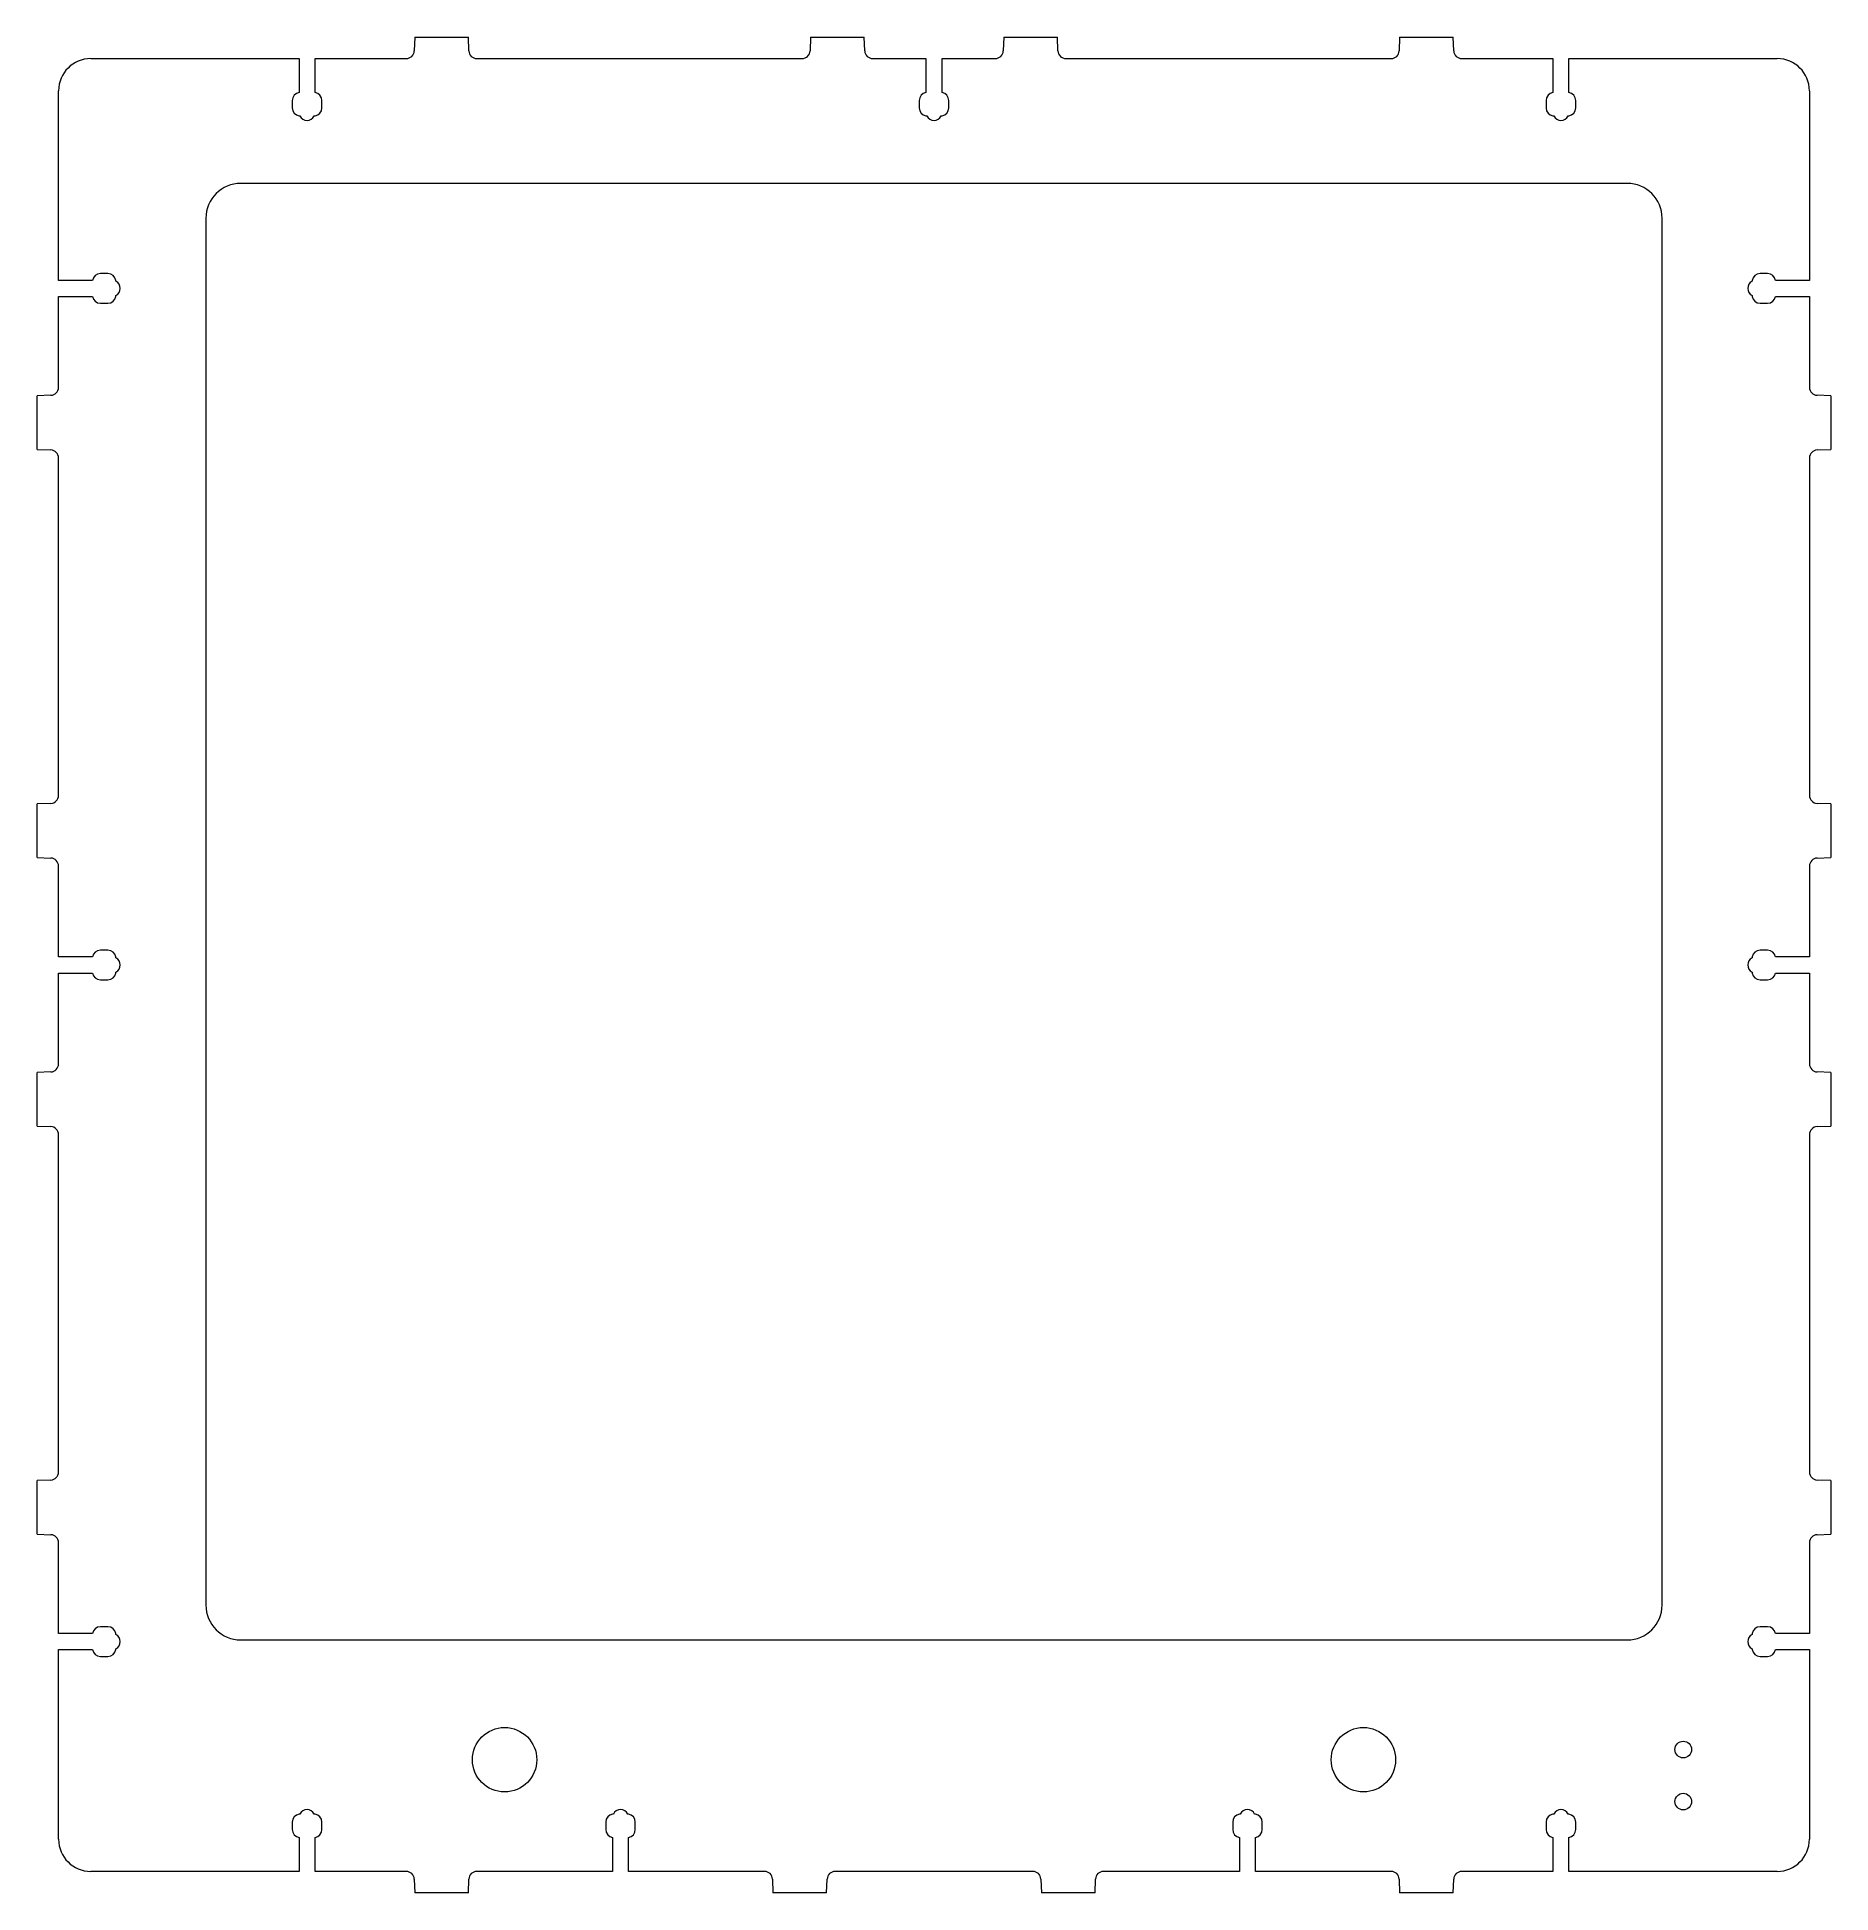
# Model space of a CAD drawing. Header units: millimetres. Extents: x -167 to 167, y -173 to 173.
import ezdxf

# ---------------------------------------------------------------- set-up
doc = ezdxf.new("R2010")
doc.units = ezdxf.units.MM

msp = doc.modelspace()

# ---------------------------------------------------------------- linework, layer by layer
at = {"color": 7, "linetype": 'Continuous', "lineweight": 15}
for p, q in [((-96.75, 172.8), (-96.84, 170.25)), ((-96.75, 172.8), (-86.75, 172.8)), ((-86.66, 170.25), (-86.75, 172.8)), ((-23, 172.8), (-23.09, 170.25)), ((-23, 172.8), (-13, 172.8)), ((-12.91, 170.25), (-13, 172.8)), ((13, 172.8), (12.91, 170.25)), ((13, 172.8), (23, 172.8)), ((23.09, 170.25), (23, 172.8)), ((86.75, 172.8), (86.66, 170.25)), ((86.75, 172.8), (96.75, 172.8)), ((96.84, 170.25), (96.75, 172.8)), ((-157.1, 168.8), (-118.3, 168.8)), ((-118.3, 168.8), (-118.3, 162.48)), ((-115.3, 162.48), (-115.3, 168.8)), ((-115.3, 168.8), (-98.34, 168.8)), ((-85.16, 168.8), (-24.59, 168.8)), ((-11.41, 168.8), (-1.5, 168.8)), ((-1.5, 168.8), (-1.5, 162.48)), ((1.5, 162.48), (1.5, 168.8)), ((1.5, 168.8), (11.41, 168.8)), ((24.59, 168.8), (85.16, 168.8)), ((98.34, 168.8), (115.3, 168.8)), ((115.3, 168.8), (115.3, 162.48)), ((118.3, 162.48), (118.3, 168.8)), ((118.3, 168.8), (157.1, 168.8)), ((-163.1, 127.5), (-163.1, 162.8)), ((163.1, 162.8), (163.1, 127.5)), ((-119.55, 161), (-119.55, 159.6)), ((-114.05, 159.6), (-114.05, 161)), ((-2.75, 161), (-2.75, 159.6)), ((2.75, 159.6), (2.75, 161)), ((114.05, 161), (114.05, 159.6)), ((119.55, 159.6), (119.55, 161)), ((-118.3, 158.12), (-118.14, 158.12)), ((-115.46, 158.12), (-115.3, 158.12)), ((-1.5, 158.12), (-1.34, 158.12)), ((1.34, 158.12), (1.5, 158.12)), ((115.3, 158.12), (115.46, 158.12)), ((118.14, 158.12), (118.3, 158.12)), ((129.15, 145.56), (-129.15, 145.56)), ((-135.65, 139.06), (-135.65, -119.19)), ((135.65, -119.19), (135.65, 139.06)), ((-153.9, 128.75), (-155.3, 128.75)), ((155.3, 128.75), (153.9, 128.75)), ((-156.78, 127.5), (-163.1, 127.5)), ((-163.1, 107.59), (-163.1, 124.5)), ((-163.1, 124.5), (-156.78, 124.5)), ((-152.42, 127.34), (-152.42, 127.5)), ((-152.42, 124.5), (-152.42, 124.66)), ((152.42, 127.5), (152.42, 127.34)), ((152.42, 124.66), (152.42, 124.5)), ((163.1, 127.5), (156.78, 127.5)), ((156.78, 124.5), (163.1, 124.5)), ((163.1, 124.5), (163.1, 107.59)), ((-155.3, 123.25), (-153.9, 123.25)), ((153.9, 123.25), (155.3, 123.25)), ((-164.55, 106.09), (-167.1, 106)), ((-167.1, 96), (-167.1, 106)), ((167.1, 106), (164.55, 106.09)), ((167.1, 106), (167.1, 96)), ((-167.1, 96), (-164.55, 95.91)), ((-163.1, 31.59), (-163.1, 94.41)), ((163.1, 94.41), (163.1, 31.59)), ((164.55, 95.91), (167.1, 96)), ((-164.55, 30.09), (-167.1, 30)), ((-167.1, 20), (-167.1, 30)), ((167.1, 30), (164.55, 30.09)), ((167.1, 30), (167.1, 20)), ((-167.1, 20), (-164.55, 19.91)), ((-163.1, 1.5), (-163.1, 18.41)), ((163.1, 18.41), (163.1, 1.5)), ((164.55, 19.91), (167.1, 20)), ((-156.78, 1.5), (-163.1, 1.5)), ((-153.9, 2.75), (-155.3, 2.75)), ((-152.42, 1.34), (-152.42, 1.5)), ((152.42, 1.5), (152.42, 1.34)), ((155.3, 2.75), (153.9, 2.75)), ((163.1, 1.5), (156.78, 1.5)), ((-163.1, -18.41), (-163.1, -1.5)), ((-163.1, -1.5), (-156.78, -1.5)), ((-155.3, -2.75), (-153.9, -2.75)), ((-152.42, -1.5), (-152.42, -1.34)), ((152.42, -1.34), (152.42, -1.5)), ((153.9, -2.75), (155.3, -2.75)), ((156.78, -1.5), (163.1, -1.5)), ((163.1, -1.5), (163.1, -18.41)), ((-164.55, -19.91), (-167.1, -20)), ((-167.1, -30), (-167.1, -20)), ((167.1, -20), (164.55, -19.91)), ((167.1, -20), (167.1, -30)), ((-167.1, -30), (-164.55, -30.09)), ((164.55, -30.09), (167.1, -30)), ((-163.1, -94.41), (-163.1, -31.59)), ((163.1, -31.59), (163.1, -94.41)), ((-164.55, -95.91), (-167.1, -96)), ((-167.1, -106), (-167.1, -96)), ((167.1, -96), (164.55, -95.91)), ((167.1, -96), (167.1, -106)), ((-167.1, -106), (-164.55, -106.09)), ((164.55, -106.09), (167.1, -106)), ((-163.1, -124.5), (-163.1, -107.59)), ((163.1, -107.59), (163.1, -124.5)), ((-153.9, -123.25), (-155.3, -123.25)), ((155.3, -123.25), (153.9, -123.25)), ((-156.78, -124.5), (-163.1, -124.5)), ((-163.1, -162.8), (-163.1, -127.5)), ((-163.1, -127.5), (-156.78, -127.5)), ((-152.42, -124.66), (-152.42, -124.5)), ((-152.42, -127.5), (-152.42, -127.34)), ((-129.15, -125.69), (129.15, -125.69)), ((152.42, -124.5), (152.42, -124.66)), ((152.42, -127.34), (152.42, -127.5)), ((163.1, -124.5), (156.78, -124.5)), ((156.78, -127.5), (163.1, -127.5)), ((163.1, -127.5), (163.1, -162.8)), ((-155.3, -128.75), (-153.9, -128.75)), ((153.9, -128.75), (155.3, -128.75)), ((-118.14, -158.12), (-118.3, -158.12)), ((-115.3, -158.12), (-115.46, -158.12)), ((-59.74, -158.12), (-59.9, -158.12)), ((-56.9, -158.12), (-57.06, -158.12)), ((57.06, -158.12), (56.9, -158.12)), ((59.9, -158.12), (59.74, -158.12)), ((115.46, -158.12), (115.3, -158.12)), ((118.3, -158.12), (118.14, -158.12)), ((-119.55, -159.6), (-119.55, -161)), ((-114.05, -161), (-114.05, -159.6)), ((-61.15, -159.6), (-61.15, -161)), ((-55.65, -161), (-55.65, -159.6)), ((55.65, -159.6), (55.65, -161)), ((61.15, -161), (61.15, -159.6)), ((114.05, -159.6), (114.05, -161)), ((119.55, -161), (119.55, -159.6)), ((-118.3, -162.48), (-118.3, -168.8)), ((-115.3, -168.8), (-115.3, -162.48)), ((-59.9, -162.48), (-59.9, -168.8)), ((-56.9, -168.8), (-56.9, -162.48)), ((56.9, -162.48), (56.9, -168.8)), ((59.9, -168.8), (59.9, -162.48)), ((115.3, -162.48), (115.3, -168.8)), ((118.3, -168.8), (118.3, -162.48)), ((-118.3, -168.8), (-157.1, -168.8)), ((-98.34, -168.8), (-115.3, -168.8)), ((-59.9, -168.8), (-85.16, -168.8)), ((-31.59, -168.8), (-56.9, -168.8)), ((18.41, -168.8), (-18.41, -168.8)), ((56.9, -168.8), (31.59, -168.8)), ((85.16, -168.8), (59.9, -168.8)), ((115.3, -168.8), (98.34, -168.8)), ((157.1, -168.8), (118.3, -168.8)), ((-96.84, -170.25), (-96.75, -172.8)), ((-86.75, -172.8), (-96.75, -172.8)), ((-86.75, -172.8), (-86.66, -170.25)), ((-30.09, -170.25), (-30, -172.8)), ((-20, -172.8), (-30, -172.8)), ((-20, -172.8), (-19.91, -170.25)), ((19.91, -170.25), (20, -172.8)), ((30, -172.8), (20, -172.8)), ((30, -172.8), (30.09, -170.25)), ((86.66, -170.25), (86.75, -172.8)), ((96.75, -172.8), (86.75, -172.8)), ((96.75, -172.8), (96.84, -170.25))]:
    msp.add_line(p, q, dxfattribs=at)
for centre, radius in [((-80, -148), 6), ((80, -148), 6), ((139.6, -146.1), 1.55), ((139.6, -155.8), 1.55)]:
    msp.add_circle(centre, radius, dxfattribs=at)
for centre, radius, start, end in [((-98.34, 170.3), 1.5, 270, 358), ((-85.16, 170.3), 1.5, 182, 270), ((-24.59, 170.3), 1.5, 270, 358), ((-11.41, 170.3), 1.5, 182, 270), ((11.41, 170.3), 1.5, 270, 358), ((24.59, 170.3), 1.5, 182, 270), ((85.16, 170.3), 1.5, 270, 358), ((98.34, 170.3), 1.5, 182, 270), ((-157.1, 162.8), 6, 90, 180), ((157.1, 162.8), 6, 0, 90), ((-118.05, 161), 1.5, 99.5941, 180), ((-115.55, 161), 1.5, 0, 80.4059), ((-1.25, 161), 1.5, 99.5941, 180), ((1.25, 161), 1.5, 0, 80.4059), ((115.55, 161), 1.5, 99.5941, 180), ((118.05, 161), 1.5, 0, 80.4059), ((-118.05, 159.6), 1.5, 180, 260.4059), ((-115.55, 159.6), 1.5, 279.5941, 0), ((-1.25, 159.6), 1.5, 180, 260.4059), ((1.25, 159.6), 1.5, 279.5941, 0), ((115.55, 159.6), 1.5, 180, 260.4059), ((118.05, 159.6), 1.5, 279.5941, 0), ((-116.8, 158.8), 1.5, 206.9158, 333.0842), ((0, 158.8), 1.5, 206.9158, 333.0842), ((116.8, 158.8), 1.5, 206.9158, 333.0842), ((-129.15, 139.06), 6.5, 90, 180), ((129.15, 139.06), 6.5, 0, 90), ((-155.3, 127.25), 1.5, 90, 170.4059), ((-153.9, 127.25), 1.5, 9.5941, 90), ((153.9, 127.25), 1.5, 90, 170.4059), ((155.3, 127.25), 1.5, 9.5941, 90), ((-155.3, 124.75), 1.5, 189.5941, 270), ((-153.9, 124.75), 1.5, 270, 350.4059), ((-153.1, 126), 1.5, 296.9158, 63.0842), ((153.1, 126), 1.5, 116.9158, 243.0842), ((153.9, 124.75), 1.5, 189.5941, 270), ((155.3, 124.75), 1.5, 270, 350.4059), ((-164.6, 107.59), 1.5, 272, 0), ((164.6, 107.59), 1.5, 180, 268), ((-164.6, 94.41), 1.5, 0, 88), ((164.6, 94.41), 1.5, 92, 180), ((-164.6, 31.59), 1.5, 272, 0), ((164.6, 31.59), 1.5, 180, 268), ((-164.6, 18.41), 1.5, 0, 88), ((164.6, 18.41), 1.5, 92, 180), ((-155.3, 1.25), 1.5, 90, 170.4059), ((-153.9, 1.25), 1.5, 9.5941, 90), ((-153.1, 0), 1.5, 296.9158, 63.0842), ((153.1, 0), 1.5, 116.9158, 243.0842), ((153.9, 1.25), 1.5, 90, 170.4059), ((155.3, 1.25), 1.5, 9.5941, 90), ((-155.3, -1.25), 1.5, 189.5941, 270), ((-153.9, -1.25), 1.5, 270, 350.4059), ((153.9, -1.25), 1.5, 189.5941, 270), ((155.3, -1.25), 1.5, 270, 350.4059), ((-164.6, -18.41), 1.5, 272, 0), ((164.6, -18.41), 1.5, 180, 268), ((-164.6, -31.59), 1.5, 0, 88), ((164.6, -31.59), 1.5, 92, 180), ((-164.6, -94.41), 1.5, 272, 0), ((164.6, -94.41), 1.5, 180, 268), ((-164.6, -107.59), 1.5, 0, 88), ((164.6, -107.59), 1.5, 92, 180), ((-129.15, -119.19), 6.5, 180, 270), ((129.15, -119.19), 6.5, 270, 0), ((-155.3, -124.75), 1.5, 90, 170.4059), ((-153.9, -124.75), 1.5, 9.5941, 90), ((153.9, -124.75), 1.5, 90, 170.4059), ((155.3, -124.75), 1.5, 9.5941, 90), ((-155.3, -127.25), 1.5, 189.5941, 270), ((-153.9, -127.25), 1.5, 270, 350.4059), ((-153.1, -126), 1.5, 296.9158, 63.0842), ((153.1, -126), 1.5, 116.9158, 243.0842), ((153.9, -127.25), 1.5, 189.5941, 270), ((155.3, -127.25), 1.5, 270, 350.4059), ((-118.05, -159.6), 1.5, 99.5941, 180), ((-116.8, -158.8), 1.5, 26.9158, 153.0842), ((-115.55, -159.6), 1.5, 0, 80.4059), ((-59.65, -159.6), 1.5, 99.5941, 180), ((-58.4, -158.8), 1.5, 26.9158, 153.0842), ((-57.15, -159.6), 1.5, 0, 80.4059), ((57.15, -159.6), 1.5, 99.5941, 180), ((58.4, -158.8), 1.5, 26.9158, 153.0842), ((59.65, -159.6), 1.5, 0, 80.4059), ((115.55, -159.6), 1.5, 99.5941, 180), ((116.8, -158.8), 1.5, 26.9158, 153.0842), ((118.05, -159.6), 1.5, 0, 80.4059), ((-118.05, -161), 1.5, 180, 260.4059), ((-115.55, -161), 1.5, 279.5941, 0), ((-59.65, -161), 1.5, 180, 260.4059), ((-57.15, -161), 1.5, 279.5941, 0), ((57.15, -161), 1.5, 180, 260.4059), ((59.65, -161), 1.5, 279.5941, 0), ((115.55, -161), 1.5, 180, 260.4059), ((118.05, -161), 1.5, 279.5941, 0), ((-157.1, -162.8), 6, 180, 270), ((157.1, -162.8), 6, 270, 0), ((-98.34, -170.3), 1.5, 2, 90), ((-85.16, -170.3), 1.5, 90, 178), ((-31.59, -170.3), 1.5, 2, 90), ((-18.41, -170.3), 1.5, 90, 178), ((18.41, -170.3), 1.5, 2, 90), ((31.59, -170.3), 1.5, 90, 178), ((85.16, -170.3), 1.5, 2, 90), ((98.34, -170.3), 1.5, 90, 178)]:
    msp.add_arc(centre, radius, start, end, dxfattribs=at)

doc.saveas('drawing.dxf')
